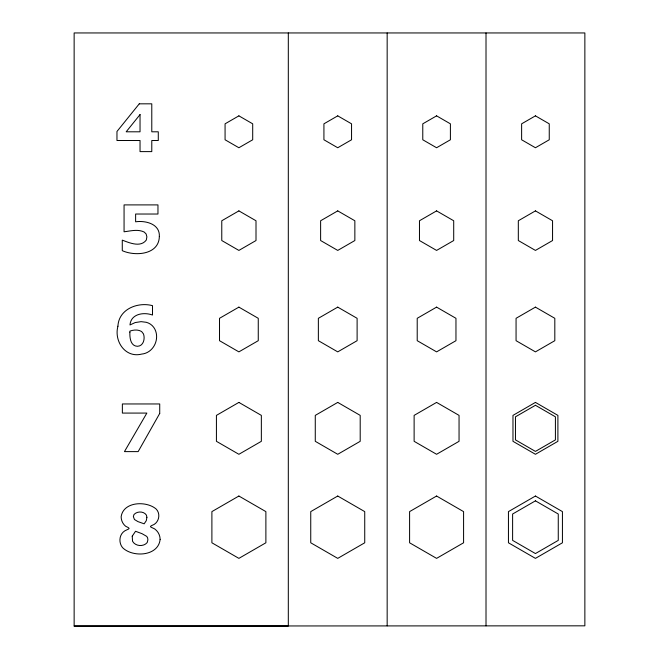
<?xml version="1.0" encoding="UTF-8"?>
<svg xmlns="http://www.w3.org/2000/svg" width="659" height="659" viewBox="0 0 659 659"><rect width="100%" height="100%" fill="white"/><g stroke="black" fill="none" stroke-linecap="round" stroke-linejoin="round"><path stroke-width="0.99" d="M74.138 626.05L584.862 625.828L584.862 32.95L74.138 32.95L74.138 626.05L288.312 626.05L288.312 32.95M486.012 32.95L486.012 625.828M387.162 32.95L387.162 625.828M129.881 332.152C129.666 337.523 130.383 346.107 137.467 346.296C143.522 346.066 145.219 338.742 143.481 333.924L141.627 331.543C138.093 329.376 133.678 329.78 129.914 331.098L129.881 332.152M117.92 326.23C113.859 341.115 125.276 358.331 141.718 354.081C153.275 352.985 159.923 339.484 154.939 329.335A13.361 13.361 0 0 0 146.257 322.292L141.084 321.65L135.177 322.564L129.98 324.953C130.902 313.684 143.893 311.905 152.509 315.027L152.509 305.652C137.739 301.731 118.727 309.087 117.92 326.23M159.338 236.424C159.066 254.811 135.252 256.516 122.277 250.667L122.277 240.14C129.246 242.734 140.581 247.85 146.323 240.008L146.883 236.845L146.133 233.978L144.197 232.042C137.789 228.928 130.696 230.996 124.065 231.787L124.065 204.9L157.962 204.9L157.962 214.027L135.622 214.027L135.622 221.803C145.598 220.353 160.03 223.912 159.338 236.424M160.121 539.342C158.489 556.369 132.616 557.778 122.508 547.596C118.455 542.612 119.131 534.342 124.815 530.841C129.18 528.485 131.438 528.93 125.597 526.228C122.763 523.905 121.19 520.453 121.141 516.813C123.208 501.474 146.314 500.642 156.084 508.97C160.532 513.328 159.33 521.22 154.115 524.449C148.234 526.986 150.071 526.516 154.667 528.913C158.053 531.335 160.063 535.182 160.121 539.342M132.228 536.187L132.55 541.27C135.342 546.36 143.514 547.011 147.188 542.571L147.896 539.886L147.608 537.859L146.743 536.393L142.006 533.675L135.54 531.278L132.228 536.187M146.899 517.323L146.265 520.717L144.148 523.814L137.937 521.607L134.436 519.498L133.365 516.549L133.975 514.555C137.064 511.054 143.827 511.054 146.43 515.14L146.899 517.323M159.725 413.432L138.151 451.613L124.452 451.613L146.858 413.078L122.368 413.078L122.368 403.959L159.725 403.959L159.725 413.432M140.037 114.584L126.182 131.8L140.037 131.8L140.037 114.584M139.271 103.825L116.964 131.479L116.964 140.507L140.037 140.507L140.037 151.611L151.784 151.611L151.784 140.507L158.284 140.507L158.284 131.8L151.784 131.8L151.784 103.825L139.271 103.825M238.887 115.852L225.073 123.826L225.073 139.774L238.887 147.748L252.702 139.774L252.702 123.826L238.887 115.852M337.738 115.852L323.923 123.826L323.923 139.774L337.738 147.748L351.552 139.774L351.552 123.826L337.738 115.852M238.887 210.88L221.77 220.765L221.77 240.535L238.887 250.42L256.005 240.535L256.005 220.765L238.887 210.88M436.587 115.852L422.773 123.826L422.773 139.774L436.587 147.748L450.402 139.774L450.402 123.826L436.587 115.852M337.738 210.88L320.62 220.765L320.62 240.535L337.738 250.42L354.855 240.535L354.855 220.765L337.738 210.88M535.438 115.852L521.623 123.826L521.623 139.774L535.438 147.748L549.252 139.774L549.252 123.826L535.438 115.852M238.887 307.127L219.513 318.313L219.513 340.687L238.887 351.873L258.262 340.687L258.262 318.313L238.887 307.127M436.587 210.88L419.47 220.765L419.47 240.535L436.587 250.42L453.705 240.535L453.705 220.765L436.587 210.88M337.738 307.127L318.363 318.313L318.363 340.687L337.738 351.873L357.112 340.687L357.112 318.313L337.738 307.127M535.438 210.88L518.32 220.765L518.32 240.535L535.438 250.42L552.555 240.535L552.555 220.765L535.438 210.88M238.887 402.41L216.424 415.384L216.424 441.316L238.887 454.29L261.351 441.316L261.351 415.384L238.887 402.41M436.587 307.127L417.213 318.313L417.213 340.687L436.587 351.873L455.962 340.687L455.962 318.313L436.587 307.127M337.738 402.41L315.274 415.384L315.274 441.316L337.738 454.29L360.201 441.316L360.201 415.384L337.738 402.41M535.438 307.127L516.063 318.313L516.063 340.687L535.438 351.873L554.812 340.687L554.812 318.313L535.438 307.127M238.887 496.029L211.893 511.615L211.893 542.785L238.887 558.371L265.882 542.785L265.882 511.615L238.887 496.029M436.587 402.41L414.124 415.384L414.124 441.316L436.587 454.29L459.051 441.316L459.051 415.384L436.587 402.41M337.738 496.029L310.743 511.615L310.743 542.785L337.738 558.371L364.732 542.785L364.732 511.615L337.738 496.029M535.438 402.41L512.974 415.384L512.974 441.316L535.438 454.29L557.901 441.316L557.901 415.384L535.438 402.41M535.438 405.285L515.462 416.817L515.462 439.882L535.438 451.415L555.413 439.882L555.413 416.817L535.438 405.285M436.587 496.029L409.593 511.615L409.593 542.785L436.587 558.371L463.582 542.785L463.582 511.615L436.587 496.029M535.438 496.029L508.443 511.615L508.443 542.785L535.438 558.371L562.432 542.785L562.432 511.615L535.438 496.029M535.438 500.84L512.611 514.02L512.611 540.38L535.438 553.56L558.264 540.38L558.264 514.02L535.438 500.84"/></g></svg>
